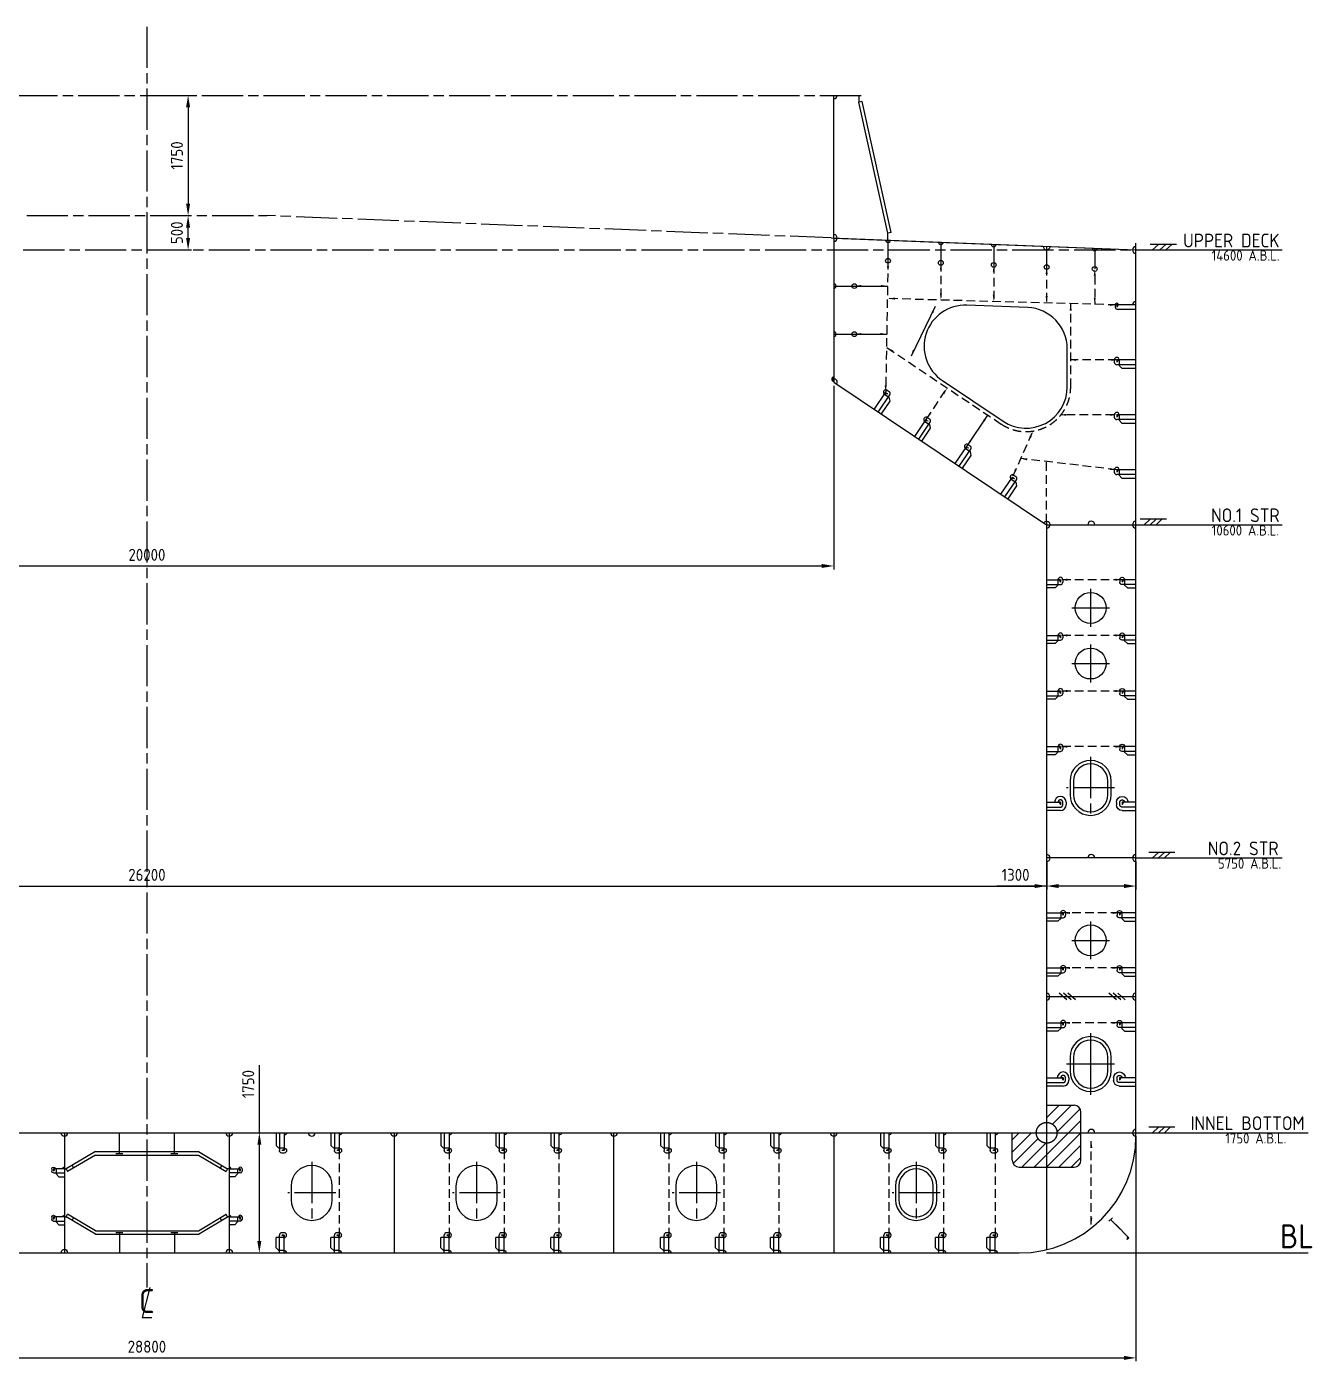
# Model space of a CAD drawing. Header units: millimetres. Extents: x 272436 to 305181, y -145138 to -125712.
# Drawn here: x 286464 to 305181, y -145138 to -125712 of the extents above; entities that cross this region are included whole.
import ezdxf

# ---------------------------------------------------------------- set-up
doc = ezdxf.new("R2010")
doc.units = ezdxf.units.MM
doc.header["$LTSCALE"] = 50
doc.header["$PDMODE"] = 3
for name, pattern in [('AM_ISO08W050', [18, 12, -1.5, 3, -1.5]), ('CENTER', [50.8, 31.75, -6.35, 6.35, -6.35]), ('DASHED', [0.75, 0.5, -0.25])]:
    doc.linetypes.add(name, pattern=pattern)
doc.layers.add('AM_5', color=3, linetype='Continuous', lineweight=25)
doc.layers.add('AM_7', color=4, linetype='AM_ISO08W050', lineweight=25)
for name, color, linetype in [('SEAM', 2, 'Continuous'), ('图层2', 2, 'Continuous'), ('图层4', 4, 'Continuous'), ('图层6', 6, 'Continuous')]:
    doc.layers.add(name, color=color, linetype=linetype)
doc.styles.get("Standard").update_dxf_attribs({"font": 'isocp.shx'})
doc.dimstyles.new('AM_GB$0', dxfattribs={"dimscale": 50, "dimtxt": 3.5, "dimasz": 3.5, "dimexe": 1, "dimexo": 1, "dimgap": 1.5, "dimtad": 1, "dimdsep": 46, "dimtxsty": 'Standard', "dimcen": 0, "dimclrd": 256, "dimclre": 256, "dimclrt": 2, "dimadec": 0, "dimazin": 2, "dimtp": 0.1, "dimtm": 0.1, "dimtfac": 0.71, "dimtdec": 3, "dimtmove": 0, "dimatfit": 3, "dimfxl": 1, "dimlwd": -1, "dimlwe": -1, "dimarcsym": 0})

# ---------------------------------------------------------------- blocks, each defined once
blk = doc.blocks.new('A$C6F43281B')
at = {"layer": '图层2'}
blk.add_hatch(color=256, dxfattribs=at).paths.add_polyline_path([(1125, -1664), (1149, -1638), (1134, -1624)])
at = {"layer": '图层6'}
for p, q in [((849, -1405), (897, -1354)), ((873, -1379), (1018, -1515)), ((945, -1446), (1149, -1638)), ((1125, -1664), (1134, -1624)), ((1149, -1638), (1125, -1664))]:
    blk.add_line(p, q, dxfattribs=at)
blk = doc.blocks.new('T300x100')
at = {"color": 6, "ltscale": 3}
for p, q in [((-50, 300), (50, 300)), ((0, 300), (0, 0))]:
    blk.add_line(p, q, dxfattribs=at)
blk = doc.blocks.new('260x12 02')
blk.add_hatch(color=2).paths.add_polyline_path([(0, 260), (-35, 260), (0, 240)])
at = {"color": 4}
for p, q in [((-80, 225), (-120, 185)), ((0, 225), (-80, 225)), ((0, 295), (-35, 295)), ((35, 260), (35, 260)), ((-120, 0), (-120, 185))]:
    blk.add_line(p, q, dxfattribs=at)
at = {"color": 3, "linetype": 'DASHED', "ltscale": 250}
blk.add_line((-70, 0), (-70, 260), dxfattribs=at)
at = {"color": 6}
for p, q in [((0, 260), (-35, 260)), ((0, 240), (-35, 260)), ((0, 0), (0, 260)), ((0, 260), (0, 240))]:
    blk.add_line(p, q, dxfattribs=at)
at = {"color": 4}
for centre, start, end in [((-35, 260), 90, 180), ((0, 260), 0, 90), ((0, 260), 270, 0), ((0, 0), 0, 90)]:
    blk.add_arc(centre, 35, start, end, dxfattribs=at)
blk = doc.blocks.new('260x12 05')
blk.add_hatch(color=2).paths.add_polyline_path([(0, 260), (-35, 260), (0, 240)])
at = {"color": 4}
for p, q in [((0, 225), (-120, 225)), ((-120, 75), (-120, 225)), ((0, 295), (-35, 295)), ((35, 260), (35, 260)), ((-120, 75), (-80, 35)), ((0, 35), (-80, 35))]:
    blk.add_line(p, q, dxfattribs=at)
at = {"color": 3, "linetype": 'DASHED', "ltscale": 250}
blk.add_line((-70, 0), (-70, 260), dxfattribs=at)
at = {"color": 6}
for p, q in [((0, 240), (-35, 260)), ((0, 260), (-35, 260)), ((0, 260), (0, 240)), ((0, 0), (0, 260))]:
    blk.add_line(p, q, dxfattribs=at)
at = {"color": 4}
for centre, start, end in [((-35, 260), 90, 180), ((0, 260), 0, 90), ((0, 260), 270, 0), ((0, 0), 0, 90)]:
    blk.add_arc(centre, 35, start, end, dxfattribs=at)
blk = doc.blocks.new('600X800')
at = {"color": 4}
for p, q in [((-300, 100), (-300, -100)), ((300, -100), (300, 100))]:
    blk.add_line(p, q, dxfattribs=at)
for centre, start, end in [((0, 100), 0, 180), ((0, -100), 180, 0)]:
    blk.add_arc(centre, 300, start, end, dxfattribs=at)
at = {"layer": 'AM_7'}
for p, q in [((0, 450), (0, -450)), ((350, 0), (-350, 0))]:
    blk.add_line(p, q, dxfattribs=at)
blk = doc.blocks.new('XXXXXX')
blk.add_hatch(color=2).paths.add_polyline_path([(124530, -410475), (124530, -410510), (124550, -410475)])
at = {"color": 6}
for p, q in [((124810, -410475), (124530, -410475)), ((124530, -410475), (124530, -410510)), ((124550, -410475), (124530, -410510))]:
    blk.add_line(p, q, dxfattribs=at)
at = {"layer": '图层4', "ltscale": 3}
for p, q in [((124505, -410475), (124505, -410510)), ((124530, -410535), (124810, -410535))]:
    blk.add_line(p, q, dxfattribs=at)
for centre, radius, start, end in [((124530, -410475), 25, 0, 180), ((124810, -410475), 50, 90, 180), ((124530, -410510), 25, 180, 270)]:
    blk.add_arc(centre, radius, start, end, dxfattribs=at)
blk = doc.blocks.new('hp160')
blk.add_hatch(color=2).paths.add_polyline_path([(-160, 0), (-160, -35), (-140, 0)])
at = {"color": 6}
for p, q in [((0, 0), (-160, 0)), ((-160, 0), (-160, -35)), ((-140, 0), (-160, -35)), ((-160, 0), (-140, 0))]:
    blk.add_line(p, q, dxfattribs=at)
blk = doc.blocks.new('hp160(1)')
blk.add_hatch(color=2).paths.add_polyline_path([(160, 0), (160, -35), (140, 0)])
at = {"color": 6}
for p, q in [((0, 0), (160, 0)), ((140, 0), (160, -35)), ((160, 0), (140, 0)), ((160, 0), (160, -35))]:
    blk.add_line(p, q, dxfattribs=at)
at = {"color": 4, "ltscale": 3}
for p, q in [((185, 0), (185, -35)), ((160, -60), (0, -60))]:
    blk.add_line(p, q, dxfattribs=at)
for centre, start, end in [((0, 0), 0, 90.1146), ((160, 0), 0, 180), ((160, -35), 270, 0)]:
    blk.add_arc(centre, 25, start, end, dxfattribs=at)
blk = doc.blocks.new('DFS')
at = {"color": 4, "ltscale": 3}
for p, q in [((-750, -275), (-1175, -525)), ((-750, -325), (-1154, -563)), ((-750, -275), (750, -275)), ((-750, -325), (750, -325)), ((750, -275), (1175, -525)), ((750, -325), (1154, -563)), ((-1200, -525), (-1175, -525)), ((-1175, -525), (-1154, -563)), ((-1089, -474), (-1068, -512)), ((1089, -474), (1068, -512)), ((1175, -525), (1154, -563)), ((1200, -525), (1175, -525)), ((-1200, -1225), (-1175, -1225)), ((-1175, -1225), (-1154, -1187)), ((-750, -1475), (-1175, -1225)), ((-750, -1425), (-1154, -1187)), ((-1089, -1276), (-1068, -1238)), ((750, -1425), (1154, -1187)), ((750, -1475), (1175, -1225)), ((1089, -1276), (1068, -1238)), ((1175, -1225), (1154, -1187)), ((1200, -1225), (1175, -1225)), ((-750, -1425), (750, -1425)), ((-750, -1475), (750, -1475))]:
    blk.add_line(p, q, dxfattribs=at)
for centre, start, end in [((-1200, 0), 180, 0), ((1200, 0), 180, 0), ((-1200, -1750), 0, 180), ((1200, -1750), 0, 180)]:
    blk.add_arc(centre, 50, start, end, dxfattribs=at)
at = {"layer": '图层6', "color": 6, "ltscale": 50}
for p, q in [((0, 0), (0, 0)), ((0, 0), (0, 0)), ((-1200, -1750), (-1200, -1750)), ((-1200, -1750), (-1200, -1750)), ((1200, -1750), (1200, -1750)), ((1200, -1750), (1200, -1750))]:
    blk.add_line(p, q, dxfattribs=at)
at = {"color": 4, "xscale": -1}
for name, p in [('hp160(1)', (-1200, -525)), ('hp160(1)', (-1200, -1225)), ('hp160', (1200, -1225))]:
    blk.add_blockref(name, p, dxfattribs=at)
at = {"color": 4}
for name, p in [('hp160(1)', (1200, -525)), ('hp160', (-1200, -1225)), ('hp160(1)', (1200, -1225))]:
    blk.add_blockref(name, p, dxfattribs=at)
blk = doc.blocks.new('BA-4')
blk.add_hatch(color=2).paths.add_polyline_path([(240, 0), (240, -35), (220, 0)])
at = {"color": 6}
for p, q in [((0, 0), (240, 0)), ((220, 0), (240, -35)), ((240, 0), (220, 0)), ((240, 0), (240, -35))]:
    blk.add_line(p, q, dxfattribs=at)
at = {"color": 4}
for p, q in [((325, 0), (325, -35)), ((240, -120), (0, -120))]:
    blk.add_line(p, q, dxfattribs=at)
at = {"color": 3, "linetype": 'DASHED', "ltscale": 150}
blk.add_lwpolyline([(0, -70), (240, -70, 0.414214), (275, -35), (275, 0, 0.414214), (240, 35, 0.414214), (205, 0)], format="xyb", dxfattribs=at)
at = {"color": 4}
blk.add_lwpolyline([(240, 35), (240, 35)], dxfattribs=at)
for centre, start, end in [((240, 0), 90, 180), ((240, 0), 0, 90), ((240, -35), 270, 0)]:
    blk.add_arc(centre, 85, start, end, dxfattribs=at)
blk = doc.blocks.new('BA-4-200')
blk.add_hatch(color=2).paths.add_polyline_path([(200, 0), (200, -35), (180, 0)])
at = {"color": 6}
for p, q in [((0, 0), (200, 0)), ((180, 0), (200, -35)), ((200, 0), (180, 0)), ((200, 0), (200, -35))]:
    blk.add_line(p, q, dxfattribs=at)
at = {"color": 4}
for p, q in [((285, 0), (285, -35)), ((200, -120), (0, -120))]:
    blk.add_line(p, q, dxfattribs=at)
at = {"color": 3, "linetype": 'DASHED', "ltscale": 150}
blk.add_lwpolyline([(0, -70), (200, -70, 0.414214), (235, -35), (235, 0, 0.414214), (200, 35, 0.414214), (165, 0)], format="xyb", dxfattribs=at)
at = {"color": 4}
blk.add_lwpolyline([(200, 35), (200, 35)], dxfattribs=at)
for centre, start, end in [((200, 0), 90, 180), ((200, 0), 0, 90), ((200, -35), 270, 0)]:
    blk.add_arc(centre, 85, start, end, dxfattribs=at)
blk = doc.blocks.new('HP240-BA-3')
blk.add_hatch(color=2).paths.add_polyline_path([(240, 0), (240, -35), (220, 0)])
at = {"color": 6}
for p, q in [((0, 0), (240, 0)), ((220, 0), (240, -35)), ((240, 0), (220, 0)), ((240, 0), (240, -35))]:
    blk.add_line(p, q, dxfattribs=at)
at = {"color": 4}
for p, q in [((205, 0), (205, -80)), ((240, 35), (240, 35)), ((275, 0), (275, -35)), ((165, -120), (0, -120)), ((165, -120), (205, -80))]:
    blk.add_line(p, q, dxfattribs=at)
at = {"color": 3, "linetype": 'DASHED', "ltscale": 250}
blk.add_line((0, -70), (240, -70), dxfattribs=at)
at = {"color": 4}
for centre, start, end in [((240, 0), 90, 180), ((240, 0), 0, 90), ((240, -35), 270, 0)]:
    blk.add_arc(centre, 35, start, end, dxfattribs=at)
blk = doc.blocks.new('HP200-BA-3')
blk.add_hatch(color=2).paths.add_polyline_path([(200, 0), (200, -35), (180, 0)])
at = {"color": 6}
for p, q in [((0, 0), (200, 0)), ((180, 0), (200, -35)), ((200, 0), (180, 0)), ((200, 0), (200, -35))]:
    blk.add_line(p, q, dxfattribs=at)
at = {"color": 4}
for p, q in [((165, 0), (165, -80)), ((200, 35), (200, 35)), ((235, 0), (235, -35)), ((125, -120), (0, -120)), ((125, -120), (165, -80))]:
    blk.add_line(p, q, dxfattribs=at)
at = {"color": 3, "linetype": 'DASHED', "ltscale": 250}
blk.add_line((0, -70), (200, -70), dxfattribs=at)
at = {"color": 4}
for centre, start, end in [((200, 0), 90, 180), ((200, 0), 0, 90), ((200, -35), 270, 0)]:
    blk.add_arc(centre, 35, start, end, dxfattribs=at)
blk = doc.blocks.new('HP300-BA-3')
blk.add_hatch(color=2).paths.add_polyline_path([(167, 249), (196, 230), (156, 233)])
at = {"color": 6}
for p, q in [((0, 0), (167, 249)), ((156, 233), (196, 230))]:
    blk.add_line(p, q, dxfattribs=at)
at = {"color": 4, "ltscale": 3}
for p, q in [((147, 220), (214, 176)), ((225, 120), (100, -67)), ((214, 176), (225, 120))]:
    blk.add_line(p, q, dxfattribs=at)
at = {"color": 4}
blk.add_line((186, 278), (215, 259), dxfattribs=at)
for centre, start, end in [((167, 249), 146.2173, 236.2173), ((167, 249), 56.2173, 146.2173), ((196, 230), 326.2173, 56.2173)]:
    blk.add_arc(centre, 35, start, end, dxfattribs=at)
at = {"layer": '图层6', "color": 3, "linetype": 'DASHED', "ltscale": 300}
blk.add_line((58, -39), (225, 210), dxfattribs=at)
blk = doc.blocks.new('HP280-BA-3')
blk.add_hatch(color=2).paths.add_polyline_path([(-280, 0), (-280, -35), (-260, 0)])
at = {"color": 4}
for p, q in [((-315, 0), (-315, -35)), ((-280, 35), (-280, 35)), ((-245, 0), (-245, -80)), ((-205, -120), (-245, -80)), ((-205, -120), (0, -120))]:
    blk.add_line(p, q, dxfattribs=at)
at = {"color": 6}
for p, q in [((0, 0), (-280, 0)), ((-280, 0), (-280, -35)), ((-260, 0), (-280, -35)), ((-280, 0), (-260, 0))]:
    blk.add_line(p, q, dxfattribs=at)
at = {"color": 3, "linetype": 'DASHED', "ltscale": 250}
blk.add_line((0, -70), (-280, -70), dxfattribs=at)
at = {"color": 4}
for centre, start, end in [((-280, 0), 90, 180), ((-280, 0), 0, 90), ((-280, -35), 180, 270)]:
    blk.add_arc(centre, 35, start, end, dxfattribs=at)
blk = doc.blocks.new('*D20')
at = {"layer": 'AM_5', "linetype": 'ByBlock', "transparency": 16777216}
for p, q in [((273814, -141861), (273814, -145138)), ((302614, -141861), (302614, -145138)), ((273989, -145088), (302439, -145088))]:
    blk.add_line(p, q, dxfattribs=at)
at = {"layer": 'AM_5', "transparency": 16777216}
for points in [[(273989, -145059), (273989, -145117), (273814, -145088)], [(302439, -145059), (302439, -145117), (302614, -145088)]]:
    blk.add_solid(points, dxfattribs=at)
at = {"layer": 'Defpoints', "color": 0, "transparency": 16777216}
for p in [(273814, -141811), (302614, -141811), (302614, -145088)]:
    blk.add_point(p, dxfattribs=at)
at = {"layer": 'AM_5', "color": 2, "transparency": 16777216, "insert": (288214, -144925), "char_height": 175, "attachment_point": 5}
blk.add_mtext('28800', dxfattribs=at)
blk = doc.blocks.new('*D21')
at = {"layer": 'AM_5', "linetype": 'ByBlock', "transparency": 16777216}
for p, q in [((289851, -141811), (289851, -140827)), ((289464, -141811), (289901, -141811)), ((289851, -143386), (289851, -141986)), ((289464, -143561), (289901, -143561))]:
    blk.add_line(p, q, dxfattribs=at)
at = {"layer": 'AM_5', "transparency": 16777216}
for points in [[(289822, -141986), (289880, -141986), (289851, -141811)], [(289822, -143386), (289880, -143386), (289851, -143561)]]:
    blk.add_solid(points, dxfattribs=at)
at = {"layer": 'Defpoints', "color": 0, "transparency": 16777216}
for p in [(289414, -141811), (289851, -141811), (289414, -143561)]:
    blk.add_point(p, dxfattribs=at)
at = {"layer": 'AM_5', "color": 2, "transparency": 16777216, "insert": (289689, -141103), "char_height": 175, "attachment_point": 5, "rotation": 90}
blk.add_mtext('1750', dxfattribs=at)
blk = doc.blocks.new('*D22')
at = {"layer": 'AM_5', "linetype": 'ByBlock', "transparency": 16777216}
for p, q in [((278214, -130937), (278214, -133611)), ((298214, -130937), (298214, -133611)), ((278389, -133561), (298039, -133561))]:
    blk.add_line(p, q, dxfattribs=at)
at = {"layer": 'AM_5', "transparency": 16777216}
for points in [[(278389, -133532), (278389, -133590), (278214, -133561)], [(298039, -133532), (298039, -133590), (298214, -133561)]]:
    blk.add_solid(points, dxfattribs=at)
at = {"layer": 'Defpoints', "color": 0, "transparency": 16777216}
for p in [(278214, -130887), (298214, -130887), (298214, -133561)]:
    blk.add_point(p, dxfattribs=at)
at = {"layer": 'AM_5', "color": 2, "transparency": 16777216, "insert": (288214, -133399), "char_height": 175, "attachment_point": 5}
blk.add_mtext('20000', dxfattribs=at)
blk = doc.blocks.new('*D24')
at = {"layer": 'AM_5', "linetype": 'ByBlock', "transparency": 16777216}
for p, q in [((275114, -137861), (275114, -138270)), ((301314, -137861), (301314, -138270)), ((275289, -138220), (301139, -138220))]:
    blk.add_line(p, q, dxfattribs=at)
at = {"layer": 'AM_5', "transparency": 16777216}
for points in [[(275289, -138191), (275289, -138249), (275114, -138220)], [(301139, -138191), (301139, -138249), (301314, -138220)]]:
    blk.add_solid(points, dxfattribs=at)
at = {"layer": 'Defpoints', "color": 0, "transparency": 16777216}
for p in [(275114, -137811), (301314, -137811), (301314, -138220)]:
    blk.add_point(p, dxfattribs=at)
at = {"layer": 'AM_5', "color": 2, "transparency": 16777216, "insert": (288214, -138057), "char_height": 175, "attachment_point": 5}
blk.add_mtext('26200', dxfattribs=at)
blk = doc.blocks.new('*D25')
at = {"layer": 'AM_5', "linetype": 'ByBlock', "transparency": 16777216}
for p, q in [((301314, -137861), (301314, -138270)), ((302614, -137861), (302614, -138270)), ((301314, -138220), (300586, -138220)), ((302439, -138220), (301489, -138220))]:
    blk.add_line(p, q, dxfattribs=at)
at = {"layer": 'AM_5', "transparency": 16777216}
for points in [[(301489, -138191), (301489, -138249), (301314, -138220)], [(302439, -138191), (302439, -138249), (302614, -138220)]]:
    blk.add_solid(points, dxfattribs=at)
at = {"layer": 'Defpoints', "color": 0, "transparency": 16777216}
for p in [(301314, -137811), (302614, -137811), (302614, -138220)]:
    blk.add_point(p, dxfattribs=at)
at = {"layer": 'AM_5', "color": 2, "transparency": 16777216, "insert": (300862, -138057), "char_height": 175, "attachment_point": 5}
blk.add_mtext('1300', dxfattribs=at)
blk = doc.blocks.new('*D27')
at = {"layer": 'AM_5', "linetype": 'ByBlock', "transparency": 16777216}
for p, q in [((288264, -126711), (288864, -126711)), ((288814, -126886), (288814, -128286)), ((288264, -128461), (288864, -128461))]:
    blk.add_line(p, q, dxfattribs=at)
at = {"layer": 'AM_5', "transparency": 16777216}
for points in [[(288784, -126886), (288843, -126886), (288814, -126711)], [(288784, -128286), (288843, -128286), (288814, -128461)]]:
    blk.add_solid(points, dxfattribs=at)
at = {"layer": 'Defpoints', "color": 0, "transparency": 16777216}
for p in [(288214, -126711), (288214, -128461), (288814, -128461)]:
    blk.add_point(p, dxfattribs=at)
at = {"layer": 'AM_5', "color": 2, "transparency": 16777216, "insert": (288651, -127586), "char_height": 175, "attachment_point": 5, "rotation": 90}
blk.add_mtext('1750', dxfattribs=at)
blk = doc.blocks.new('*D28')
at = {"layer": 'AM_5', "linetype": 'ByBlock', "transparency": 16777216}
for p, q in [((288264, -128461), (288864, -128461)), ((288814, -128786), (288814, -128636)), ((288264, -128961), (288864, -128961))]:
    blk.add_line(p, q, dxfattribs=at)
at = {"layer": 'AM_5', "transparency": 16777216}
for points in [[(288784, -128636), (288843, -128636), (288814, -128461)], [(288784, -128786), (288843, -128786), (288814, -128961)]]:
    blk.add_solid(points, dxfattribs=at)
at = {"layer": 'Defpoints', "color": 0, "transparency": 16777216}
for p in [(288214, -128461), (288814, -128461), (288214, -128961)]:
    blk.add_point(p, dxfattribs=at)
at = {"layer": 'AM_5', "color": 2, "transparency": 16777216, "insert": (288651, -128711), "char_height": 175, "attachment_point": 5, "rotation": 90}
blk.add_mtext('500', dxfattribs=at)

msp = doc.modelspace()

# ---------------------------------------------------------------- hatches: boundary and pattern name
at = {"ltscale": 3}
msp.add_hatch(color=2, dxfattribs=at).paths.add_polyline_path([(298213.661, -130812.305, 1), (298213.661, -130872.305)])
msp.add_hatch(color=2, dxfattribs=at).paths.add_polyline_path([(298213.661, -130812.305, 1), (298213.661, -130872.305)])
h = msp.add_hatch(dxfattribs=at)
h.set_pattern_fill('ANSI31', color=256, scale=40, style=0)
h.paths.add_polyline_path([(300813.661, -142211.218, 0.414213562), (300913.661, -142311.218), (301313.661, -142311.218), (301313.661, -141961.874, -0.414213562), (301163.005, -141811.218), (300813.661, -141811.218)])
h.paths.add_polyline_path([(301313.661, -141961.874), (301313.661, -142311.218), (301713.661, -142311.218, 0.414213562), (301813.661, -142211.218), (301813.661, -141811.218), (301464.317, -141811.218, -0.414213562)])
h.paths.add_polyline_path([(301813.661, -141511.218, 0.055385845), (301811.222, -141489.267), (301784.371, -141440.507, 0.198912367), (301713.661, -141411.218), (301313.661, -141411.218), (301313.661, -141660.562, -0.414213562), (301464.317, -141811.218), (301813.661, -141811.218)])
h.paths.add_polyline_path([(301349.281, -142285.325), (301349.281, -141985.227), (301574.281, -141985.227), (301574.281, -142285.325)], flags=24)
h.paths.add_polyline_path([(301348.121, -141767.517), (301348.121, -141454.919), (301573.121, -141454.919), (301573.121, -141767.517)], flags=25)
msp.add_hatch(color=2).paths.add_polyline_path([(290213.661, -143301.218), (290178.661, -143301.218), (290213.661, -143321.425)])

# ---------------------------------------------------------------- linework, layer by layer
at = {"color": 4, "ltscale": 3}
for p, q in [((298578.661, -126711.218), (298578.661, -126811.218)), ((298626.947, -126798.24), (298578.661, -126811.218)), ((299003.661, -128718.584), (298578.661, -126811.218)), ((299051.947, -128705.606), (298626.947, -126798.24)), ((299051.947, -128705.606), (299003.661, -128718.584)), ((299003.661, -128818.584), (299003.661, -128718.584))]:
    msp.add_line(p, q, dxfattribs=at)
at = {"color": 6, "ltscale": 50}
for p, q in [((299003.661, -128818.584), (299003.661, -129118.584)), ((299773.661, -128849.019), (299773.661, -129149.019)), ((300543.661, -128879.453), (300543.661, -129179.453)), ((301313.661, -128909.888), (301313.661, -129209.888)), ((302013.661, -128937.556), (302013.661, -129237.556))]:
    msp.add_line(p, q, dxfattribs=at)
at = {"color": 2, "linetype": 'ByBlock', "ltscale": 50}
for p, q in [((302613.661, -128961.186), (304740.408, -128961.201)), ((302613.661, -132961.25), (304740.408, -132961.25)), ((302609.403, -137811.218), (304740.408, -137811.218))]:
    msp.add_line(p, q, dxfattribs=at)
at = {"color": 2}
for p, q in [((303203.786, -128881.276), (302821.599, -128881.271)), ((302940.32, -128881.272), (302855.316, -128961.157)), ((303050.428, -128881.274), (302962.847, -128961.159)), ((303135.431, -128881.275), (303050.426, -128961.16)), ((303059.629, -132880.364), (302677.442, -132880.364)), ((302818.691, -132880.364), (302733.688, -132960.25)), ((302906.271, -132880.364), (302818.691, -132960.25)), ((302991.274, -132880.364), (302906.271, -132960.25)), ((303181.257, -137731.332), (302799.07, -137731.332)), ((302940.319, -137731.332), (302855.316, -137811.218)), ((303027.899, -137731.332), (302940.319, -137811.218)), ((303112.902, -137731.332), (303027.899, -137811.218)), ((302613.661, -141811.218), (305119.323, -141811.218)), ((303181.257, -141731.332), (302799.07, -141731.332)), ((302940.319, -141731.332), (302855.316, -141811.218)), ((303027.899, -141731.332), (302940.319, -141811.218)), ((303112.902, -141731.332), (303027.899, -141811.218))]:
    msp.add_line(p, q, dxfattribs=at)
at = {"color": 6}
for p, q in [((298214.025, -129487.319), (298514.025, -129487.319)), ((298214.025, -130187.319), (298514.025, -130187.319)), ((298803.569, -131281.932), (298970.394, -131032.586)), ((298803.58, -131281.931), (298970.394, -131032.586)), ((299983.817, -132071.515), (300150.63, -131822.169)), ((300815.552, -132267.005), (300804.316, -132283.8)), ((300815.552, -132267.005), (300844.642, -132286.466)), ((290213.661, -143321.425), (290178.661, -143301.218)), ((290213.661, -143301.218), (290178.661, -143301.218)), ((290213.661, -143301.218), (290213.661, -143321.425)), ((290213.661, -143561.218), (290213.661, -143301.218)), ((291013.661, -143561.218), (291013.661, -143301.218)), ((292613.661, -143561.218), (292613.661, -143301.218)), ((293413.661, -143561.218), (293413.661, -143301.218)), ((294213.661, -143561.218), (294213.661, -143301.218)), ((295813.661, -143561.218), (295813.661, -143301.218)), ((297413.661, -143561.218), (297413.661, -143301.218))]:
    msp.add_line(p, q, dxfattribs=at)
at = {"color": 4}
for p, q in [((300786.462, -132247.543), (300786.462, -132247.543)), ((301703.661, -136691.218), (301703.661, -136891.218)), ((302203.661, -136891.218), (302203.661, -136691.218)), ((301653.661, -140711.218), (301653.661, -140911.218)), ((302253.661, -140911.218), (302253.661, -140711.218)), ((290213.661, -143266.218), (290178.661, -143266.218)), ((290248.661, -143301.218), (290248.661, -143301.218)), ((288256.436, -144061.581), (288143.64, -144498.968)), ((288143.64, -144498.968), (288283.682, -144498.968))]:
    msp.add_line(p, q, dxfattribs=at)
at = {"color": 1, "linetype": 'CENTER', "ltscale": 10}
for p, q in [((301953.661, -133896.218), (301953.661, -134446.218)), ((301678.661, -134171.218), (302228.661, -134171.218)), ((301953.661, -134706.218), (301953.661, -135256.218)), ((301678.661, -134981.218), (302228.661, -134981.218)), ((301953.661, -138736.218), (301953.661, -139286.218)), ((301678.661, -139011.218), (302228.661, -139011.218)), ((301953.661, -140361.218), (301953.661, -141261.218)), ((302303.661, -140811.218), (301603.661, -140811.218))]:
    msp.add_line(p, q, dxfattribs=at)
at = {"color": 2, "ltscale": 3}
for p, q in [((301313.661, -141411.218), (301713.661, -141411.218)), ((301813.661, -142211.218), (301813.661, -141511.218)), ((300813.661, -142211.218), (300813.661, -141811.218)), ((286891.891, -142336.294), (286891.895, -142409.794)), ((286891.961, -142336.218), (286891.961, -142409.718)), ((289535.36, -142336.218), (289535.36, -142409.718)), ((300913.661, -142311.218), (301713.661, -142311.218)), ((286891.895, -142409.794), (286933.898, -142451.791)), ((286891.961, -142409.718), (286933.961, -142451.718)), ((286933.898, -142451.791), (287013.597, -142451.787)), ((286933.961, -142451.718), (287013.661, -142451.718)), ((289493.36, -142451.718), (289413.661, -142451.718)), ((289535.36, -142409.718), (289493.36, -142451.718)), ((286891.983, -143036.294), (286891.987, -143109.794)), ((286891.987, -143109.794), (286933.99, -143151.791)), ((286892.013, -143036.218), (286892.013, -143109.718)), ((286892.013, -143109.718), (286934.013, -143151.718)), ((286933.99, -143151.791), (287013.689, -143151.787)), ((286934.013, -143151.718), (287013.713, -143151.718)), ((289493.308, -143151.718), (289413.609, -143151.718)), ((289535.308, -143109.718), (289493.308, -143151.718)), ((289535.308, -143036.218), (289535.308, -143109.718))]:
    msp.add_line(p, q, dxfattribs=at)
at = {"color": 1, "linetype": 'CENTER', "ltscale": 20}
msp.add_line((301313.661, -143561.218), (305119.323, -143561.218), dxfattribs=at)
at = {"color": 2, "ltscale": 3}
for points in [[(299003.661, -129118.584, 0, 30, 0), (299003.661, -129218.584, 30, 30, 0)], [(299773.661, -129149.019, 0, 30, 0), (299773.661, -129249.019, 30, 30, 0)], [(300543.661, -129179.453, 0, 30, 0), (300543.661, -129279.453, 30, 30, 0)], [(301313.661, -129209.888, 0, 30, 0), (301313.661, -129309.888, 30, 30, 0)], [(302013.661, -129237.556, 0, 30, 0), (302013.661, -129337.556, 30, 30, 0)], [(298514.025, -129487.319, 0, 30, 0), (298613.997, -129484.968, 30, 30, 0)], [(298999.325, -129487.319, 0, 30, 0), (298899.352, -129484.968, 30, 30, 0)], [(299003.661, -129669.194, 0, 30, 0), (299103.661, -129669.194, 30, 30, 0)], [(299773.661, -129690.732, 0, 30, 0), (299773.661, -129590.732, 30, 30, 0)], [(300543.661, -129712.269, 0, 30, 0), (300543.661, -129612.269, 30, 30, 0)], [(301313.661, -129733.031, 0, 30, 0), (301313.661, -129633.031, 30, 30, 0)], [(301663.672, -129743.597, 0, 30, 0), (301663.672, -129843.597, 30, 30, 0)], [(302013.661, -129753.386, 0, 30, 0), (302013.661, -129653.386, 30, 30, 0)], [(302333.661, -129761.218, 0, 30, 0), (302233.661, -129761.218, 30, 30, 0)], [(299692.032, -129783.089, 0, 30, 0), (299650.323, -129873.975, 30, 30, 0)], [(298514.025, -130187.319, 0, 30, 0), (298613.997, -130184.968, 30, 30, 0)], [(298991.093, -130187.319, 0, 30, 0), (298891.12, -130184.968, 30, 30, 0)], [(298988.789, -130383.193, 0, 30, 0), (299073.189, -130436.827, 30, 30, 0)], [(299339.133, -130506.686, 0, 30, 0), (299380.842, -130415.799, 30, 30, 0)], [(301663.672, -130561.218, 0, 30, 0), (301742.48, -130561.218, 30, 30, 0)], [(302333.661, -130561.218, 0, 30, 0), (302254.853, -130561.218, 30, 30, 0)], [(298970.394, -131032.586, 0, 30, 0), (298970.002, -130932.587, 30, 30, 0)], [(299866.171, -130970.165, 0, 30, 0), (299810.561, -131053.276, 30, 30, 0)], [(299560.512, -131427.377, 0, 30, 0), (299616.122, -131344.266, 30, 30, 0)], [(300456.289, -131364.956, 0, 30, 0), (300400.679, -131448.068, 30, 30, 0)], [(301521.745, -131361.218, 0, 30, 0), (301600.553, -131361.218, 30, 30, 0)], [(302333.661, -131361.218, 0, 30, 0), (302233.661, -131361.218, 30, 30, 0)], [(301113.661, -131598.065, 0, 30, 0), (301074.464, -131690.063, 30, 30, 0)], [(300150.63, -131822.169, 0, 30, 0), (300206.24, -131739.057, 30, 30, 0)], [(300937.557, -131998.065, 0, 30, 0), (301030.284, -132008.901, 30, 30, 0)], [(300830.077, -132250.157, 0, 30, 0), (300863.645, -132155.96, 30, 30, 0)], [(302333.661, -132161.218, 0, 30, 0), (302234.148, -132151.355, 30, 30, 0)], [(301513.661, -133761.218, 0, 30, 0), (301613.661, -133761.218, 30, 30, 0)], [(302413.661, -133761.218, 0, 30, 0), (302313.661, -133761.218, 30, 30, 0)], [(301513.661, -134571.218, 0, 30, 0), (301613.661, -134571.218, 30, 30, 0)], [(302413.661, -134571.218, 0, 30, 0), (302313.661, -134571.218, 30, 30, 0)], [(301513.661, -135381.218, 0, 30, 0), (301613.661, -135381.218, 30, 30, 0)], [(302413.661, -135381.218, 0, 30, 0), (302313.661, -135381.218, 30, 30, 0)], [(301513.661, -136191.218, 0, 30, 0), (301613.661, -136191.218, 30, 30, 0)], [(302413.661, -136191.218, 0, 30, 0), (302313.661, -136191.218, 30, 30, 0)], [(301553.661, -138611.218, 0, 30, 0), (301653.661, -138611.218, 30, 30, 0)], [(302373.661, -138611.218, 0, 30, 0), (302273.661, -138611.218, 30, 30, 0)], [(301553.661, -139411.218, 0, 30, 0), (301653.661, -139411.218, 30, 30, 0)], [(302373.661, -139411.218, 0, 30, 0), (302273.661, -139411.218, 30, 30, 0)], [(301553.661, -140211.218, 0, 30, 0), (301653.661, -140211.218, 30, 30, 0)], [(302373.661, -140211.218, 0, 30, 0), (302273.661, -140211.218, 30, 30, 0)], [(301963.661, -141931.218, 0, 30, 0), (301963.661, -142031.218, 30, 30, 0)], [(301963.661, -143148.192, 0, 30, 0), (301963.661, -143048.192, 30, 30, 0)]]:
    msp.add_lwpolyline(points, format="xyseb", dxfattribs=at)
at = {"color": 4, "ltscale": 3}
msp.add_lwpolyline([(299795.738, -130862.887), (300680.046, -131454.493, 0.599570825), (301613.672, -130955.802), (301613.672, -130399.149, 0.402689547), (301037.369, -129799.617), (300153.061, -129764.664)], format="xyb", dxfattribs=at)
at = {"color": 4}
for points in [[(301703.661, -140911.218, 1), (302203.661, -140911.218), (302203.661, -140711.218, 1), (301703.661, -140711.218)], [(299163.661, -142786.218, 1), (299663.661, -142786.218), (299663.661, -142586.218, 1), (299163.661, -142586.218)]]:
    msp.add_lwpolyline(points, format="xyb", close=True, dxfattribs=at)
at = {"color": 4, "ltscale": 3}
for centre in [(299003.661, -129118.584), (299773.661, -129149.019), (300543.661, -129179.453), (301313.661, -129209.888), (302013.661, -129237.556)]:
    msp.add_circle(centre, 35, dxfattribs=at)
at = {"color": 4}
for centre in [(301953.661, -134171.218), (301953.661, -134981.218), (301953.661, -139011.218)]:
    msp.add_circle(centre, 225, dxfattribs=at)
at = {"color": 1, "linetype": 'CENTER', "ltscale": 3}
msp.add_circle((301313.661, -141811.218), 150.656, dxfattribs=at)
at = {"color": 4, "ltscale": 3}
for centre, radius, start, end in [((298213.661, -126711.218), 50, 270, 0), ((298213.661, -128787.305), 50, 270, 90), ((298213.661, -128787.305), 50, 270, 357.7365229), ((299003.661, -128818.584), 35, 177.649055, 357.8239908), ((299773.661, -128849.019), 35, 177.649055, 357.8239908), ((300543.661, -128879.453), 35, 177.649055, 357.8239908), ((302013.661, -128937.556), 35, 177.649055, 357.8239908), ((302613.661, -128961.218), 50, 90, 270), ((302613.661, -128961.218), 50, 177.7365229, 270), ((300129.364, -130364.196), 600, 87.7365229, 236.2173109), ((301313.661, -132961.218), 50, 270, 140.2973364), ((301313.661, -132961.218), 50, 270, 140.2973364), ((302613.661, -132961.218), 50, 90, 270), ((291813.661, -141811.218), 50, 180, 0), ((295013.661, -141811.218), 50, 180, 0), ((298213.661, -141811.218), 50, 180, 0)]:
    msp.add_arc(centre, radius, start, end, dxfattribs=at)
at = {"color": 2, "ltscale": 3}
for centre, radius, start, end in [((298213.661, -130842.305), 30, 90, 270), ((298213.661, -130842.305), 30, 90, 270), ((301713.661, -141511.218), 100, 360, 90), ((290613.661, -141811.218), 50, 180, 0), ((300913.661, -142211.218), 100, 180, 270), ((301713.661, -142211.218), 100, 270, 360)]:
    msp.add_arc(centre, radius, start, end, dxfattribs=at)
at = {"color": 4}
for centre, radius, start, end in [((298213.661, -130887.305), 50, 326.2173109, 90), ((301963.661, -132961.218), 50, 0, 180), ((301963.661, -132961.218), 50, 0, 180), ((301953.661, -136691.218), 250, 0, 180), ((301953.661, -136891.218), 250, 180, 0), ((301313.661, -137811.218), 50, 270, 90), ((301963.661, -137811.218), 50, 0, 180), ((302613.661, -137811.218), 50, 90, 270), ((301953.661, -140711.218), 300, 0, 180), ((301953.661, -140911.218), 300, 180, 0), ((301963.661, -141811.218), 50, 0, 180), ((302613.661, -141811.218), 50, 90, 270), ((290178.661, -143301.218), 35, 90, 180), ((290213.661, -143301.218), 35, 0, 90), ((290213.661, -143301.218), 35, 270, 0), ((290978.661, -143301.218), 35, 90, 180), ((291013.661, -143301.218), 35, 270, 0)]:
    msp.add_arc(centre, radius, start, end, dxfattribs=at)
at = {"layer": 'AM_7'}
for p, q in [((288213.661, -125711.504), (288213.661, -144061.581)), ((278213.661, -126711.218), (298213.661, -126711.218)), ((286463.661, -128461.218), (289963.661, -128461.218)), ((298178.661, -128785.922), (289963.661, -128461.218)), ((273813.661, -128961.218), (302613.661, -128961.218))]:
    msp.add_line(p, q, dxfattribs=at)
at = {"layer": 'SEAM'}
msp.add_line((302613.661, -139831.218), (301310.418, -139830.678), dxfattribs=at)
at = {"layer": 'SEAM', "color": 2}
for p, q in [((301605.441, -139875.725), (301494.627, -139780.327)), ((301670.315, -139875.725), (301559.501, -139780.327)), ((301735.221, -139875.752), (301624.407, -139780.353)), ((302328.844, -139875.725), (302218.03, -139780.327)), ((302393.718, -139875.725), (302282.904, -139780.327)), ((302458.624, -139875.752), (302347.81, -139780.353))]:
    msp.add_line(p, q, dxfattribs=at)
at = {"layer": 'SEAM', "ltscale": 3}
for centre, start, end in [((301310.418, -139831.218), 270, 90), ((302613.661, -139831.218), 90, 270)]:
    msp.add_arc(centre, 50, start, end, dxfattribs=at)
at = {"layer": '图层4', "ltscale": 3}
for centre in [(298514.025, -129487.319), (298514.025, -130187.319)]:
    msp.add_circle(centre, 35, dxfattribs=at)
for centre, radius, start, end in [((301313.661, -128909.835), 50, 177.7365229, 357.7365229), ((298214.025, -129487.319), 35, 269.4035445, 90.5964555), ((298214.025, -130187.319), 35, 269.4035445, 90.5964555)]:
    msp.add_arc(centre, radius, start, end, dxfattribs=at)
at = {"layer": '图层6', "color": 6, "ltscale": 50}
for p, q in [((298213.661, -128787.305), (298213.661, -126711.218)), ((298213.661, -126711.218), (298613.661, -126711.218)), ((298178.661, -128785.922), (302613.661, -128961.218)), ((298213.661, -128787.305), (298213.661, -130887.305)), ((298213.661, -128787.305), (302613.661, -128961.218)), ((302613.661, -141861.218), (302613.661, -128861.218)), ((298213.661, -130887.305), (301313.661, -132961.218)), ((302613.661, -137811.218), (301313.661, -137811.218)), ((273813.661, -141811.218), (302613.661, -141811.218)), ((287013.661, -141811.218), (287013.661, -143561.218)), ((289413.661, -141811.218), (289413.661, -143561.218)), ((291813.661, -141811.218), (291813.661, -143561.218)), ((295013.661, -143561.218), (295013.661, -141811.218)), ((298213.661, -141811.218), (298213.661, -143561.218)), ((275513.661, -143561.218), (300913.661, -143561.218))]:
    msp.add_line(p, q, dxfattribs=at)
at = {"layer": '图层6', "color": 3, "linetype": 'DASHED', "ltscale": 5}
for p, q in [((299003.661, -129118.584), (298970.394, -131032.586)), ((299773.661, -129149.019), (299773.661, -129690.732)), ((300543.661, -129179.453), (300543.661, -129712.269)), ((301313.661, -129209.888), (301313.661, -129733.807)), ((302013.661, -129337.556), (302013.661, -129753.386)), ((302333.661, -129761.218), (299003.661, -129669.194)), ((301663.672, -130955.802), (301663.672, -129743.597)), ((298988.789, -130383.193), (300652.243, -131496.051)), ((302333.661, -130561.218), (301663.672, -130561.218)), ((299560.512, -131427.377), (299866.171, -130970.165)), ((302293.661, -131361.218), (301521.745, -131361.218)), ((300826.507, -132250.303), (301113.661, -131598.065)), ((302333.661, -132161.218), (300937.557, -131998.065)), ((301313.661, -132926.218), (301313.661, -132042.018)), ((302413.661, -133761.218), (301513.661, -133761.218)), ((302413.661, -134571.218), (301513.661, -134571.218)), ((302413.661, -135381.218), (301513.661, -135381.218)), ((302413.661, -136191.218), (301513.661, -136191.218)), ((302373.661, -138611.218), (301553.661, -138611.218)), ((302373.661, -139411.218), (301553.661, -139411.218)), ((302373.661, -140211.218), (301553.661, -140211.218)), ((301963.661, -143148.192), (301963.661, -141931.218)), ((291013.661, -142071.218), (291013.661, -143301.218)), ((292613.661, -142071.218), (292613.661, -143301.218)), ((293413.661, -142071.218), (293413.661, -143301.218)), ((294213.661, -142071.218), (294213.661, -143301.218)), ((295813.661, -142071.218), (295813.661, -143301.218)), ((296613.661, -142071.218), (296613.661, -143301.218)), ((297413.661, -142071.218), (297413.661, -143301.218)), ((299013.661, -142071.218), (299013.661, -143301.218)), ((299813.661, -142071.218), (299813.661, -143301.218)), ((300563.661, -142071.218), (300563.661, -143301.218))]:
    msp.add_line(p, q, dxfattribs=at)
at = {"layer": '图层6', "color": 3, "linetype": 'DASHED', "ltscale": 200}
for p, q in [((298514.025, -129487.319), (298999.325, -129487.319)), ((298514.025, -130187.319), (298991.093, -130187.319)), ((300150.63, -131822.169), (300456.289, -131364.956))]:
    msp.add_line(p, q, dxfattribs=at)
at = {"layer": '图层6', "color": 3, "linetype": 'DASHED', "ltscale": 300}
for p, q in [((299692.032, -129783.089), (299339.133, -130506.686)), ((300041.997, -132110.438), (300208.811, -131861.092))]:
    msp.add_line(p, q, dxfattribs=at)
at = {"layer": '图层6', "color": 6}
for p, q in [((301313.661, -132926.218), (301313.661, -143513.489)), ((301313.661, -132961.218), (302613.661, -132961.218))]:
    msp.add_line(p, q, dxfattribs=at)
at = {"layer": '图层6', "color": 3, "linetype": 'DASHED', "ltscale": 5}
msp.add_arc((301013.672, -130955.802), 650, 236.2173109, 0, dxfattribs=at)
at = {"layer": '图层6', "color": 6, "ltscale": 50}
msp.add_arc((300913.661, -141861.218), 1700, 270, 0, dxfattribs=at)

# ---------------------------------------------------------------- block references
for name, p in [('HP280-BA-3', (302613.661, -130561.218)), ('HP300-BA-3', (298803.58, -131281.931)), ('HP300-BA-3', (299393.698, -131676.723)), ('HP280-BA-3', (302613.661, -131361.218)), ('HP300-BA-3', (299983.817, -132071.515)), ('HP300-BA-3', (300648.739, -132516.35)), ('HP280-BA-3', (302613.661, -132161.218)), ('HP200-BA-3', (301313.661, -133761.218)), ('HP200-BA-3', (301313.661, -134571.218)), ('HP200-BA-3', (301313.661, -135381.218)), ('HP200-BA-3', (301313.661, -136191.218)), ('BA-4-200', (301313.661, -137001.218)), ('HP240-BA-3', (301313.661, -138611.218)), ('HP240-BA-3', (301313.661, -139411.218)), ('HP240-BA-3', (301313.661, -140211.218)), ('BA-4', (301313.661, -141011.218)), ('T300x100', (287813.661, -143561.218)), ('T300x100', (288613.661, -143561.218))]:
    msp.add_blockref(name, p)
at = {"xscale": -1}
for name, p in [('HP200-BA-3', (302613.661, -133761.218)), ('HP200-BA-3', (302613.661, -134571.218)), ('HP200-BA-3', (302613.661, -135381.218)), ('HP200-BA-3', (302613.661, -136191.218)), ('BA-4-200', (302613.661, -137001.218)), ('HP240-BA-3', (302613.661, -138611.218)), ('HP240-BA-3', (302613.661, -139411.218)), ('HP240-BA-3', (302613.661, -140211.218)), ('BA-4', (302613.661, -141011.218))]:
    msp.add_blockref(name, p, dxfattribs=at)
at = {"color": 4}
for p in [(301953.661, -136791.218), (290613.661, -142686.218), (293013.661, -142686.218), (296213.661, -142686.218), (299413.661, -142686.218)]:
    msp.add_blockref('600X800', p, dxfattribs=at)
at = {"color": 2, "ltscale": 3}
msp.add_blockref('DFS', (288213.661, -141811.218), dxfattribs=at)
at = {"xscale": -1, "rotation": 180}
for p in [(287813.661, -141811.218), (288613.661, -141811.218)]:
    msp.add_blockref('T300x100', p, dxfattribs=at)
at = {"color": 4, "xscale": -1, "rotation": 180}
for p in [(290213.661, -141811.218), (291013.661, -141811.218), (292613.661, -141811.218), (293413.661, -141811.218), (294213.661, -141811.218), (295813.661, -141811.218), (296613.661, -141811.218), (297413.661, -141811.218), (299013.661, -141811.218), (299813.661, -141811.218), (300563.661, -141811.218)]:
    msp.add_blockref('260x12 02', p, dxfattribs=at)
at = {"color": 2, "linetype": 'ByBlock', "ltscale": 50, "rotation": 357.9999999998022}
msp.add_blockref('A$C6F43281B', (301420.895, -141664.761), dxfattribs=at)
at = {"color": 2}
for p in [(290213.661, -143561.218), (291013.661, -143561.218), (292613.661, -143561.218), (293413.661, -143561.218), (294213.661, -143561.218), (295813.661, -143561.218), (296613.661, -143561.218), (297413.661, -143561.218), (299013.661, -143561.218), (299813.661, -143561.218), (300563.661, -143561.218)]:
    msp.add_blockref('260x12 05', p, dxfattribs=at)
at = {"layer": '图层4'}
msp.add_blockref('XXXXXX', (177804.072, 280713.61), dxfattribs=at)

# ---------------------------------------------------------------- texts
at = {"color": 2}
for s, p in [('UPPER DECK', (303301, -128924.208)), ('NO.1 STR', (303707.901, -132923.233)), ('NO.2 STR', (303660.026, -137772.201)), ('INNEL BOTTOM', (303408.2, -141772.201))]:
    msp.add_text(s, height=200, dxfattribs=at).set_placement(p)
at = {"color": 2, "ltscale": 3}
for s, p in [('14600 A.B.L. ', (303715.955, -129117.023)), ('10600 A.B.L. ', (303717.112, -133118.055)), ('5750 A.B.L. ', (303807.57, -137967.023)), ('1750 A.B.L. ', (303913.589, -141967.023))]:
    msp.add_text(s, height=150, dxfattribs=at).set_placement(p)
at = {"color": 4}
for s, p in [('BL', (304709.548, -143493.161)), ('C', (288099.976, -144436.333))]:
    msp.add_text(s, height=350, dxfattribs=at).set_placement(p)

# ---------------------------------------------------------------- dimensions: what is measured, and where the dimension line sits
at = {"layer": 'AM_5'}
for base, p1, p2, angle, picture, middle in [((288813.661, -128461.218), (288213.661, -126711.218), (288213.661, -128461.218), 90, '*D27', (288651.161, -127586.218)), ((298213.661, -133561.218), (278213.661, -130887.305), (298213.661, -130887.305), 0, '*D22', (288213.661, -133398.701)), ((302613.661, -145087.745), (273813.661, -141811.218), (302613.661, -141811.218), 0, '*D20', (288213.661, -144925.228))]:
    dim = msp.add_linear_dim(base=base, p1=p1, p2=p2, angle=angle, dimstyle='AM_GB$0', override={"dimpost": ''}, dxfattribs=at)
    dim.commit()
    dim.dimension.update_dxf_attribs({"geometry": picture, "text_midpoint": middle})
dim = msp.add_linear_dim(base=(288813.661, -128461.218), p1=(288213.661, -128961.218), p2=(288213.661, -128461.218), angle=90, dimstyle='AM_GB$0', dxfattribs=at)
dim.commit()
dim.dimension.update_dxf_attribs({"geometry": '*D28', "text_midpoint": (288651.161, -128711.218)})
dim = msp.add_linear_dim(base=(301313.661, -138219.854), p1=(275113.661, -137811.218), p2=(301313.661, -137811.218), dimstyle='AM_GB$0', override={"dimpost": '', "dimtix": 1}, dxfattribs=at)
dim.commit()
dim.dimension.update_dxf_attribs({"geometry": '*D24', "text_midpoint": (288213.661, -138057.336)})
dim = msp.add_linear_dim(base=(302613.661, -138219.854), p1=(301313.661, -137811.218), p2=(302613.661, -137811.218), dimstyle='AM_GB$0', override={"dimtix": 1}, dxfattribs=at)
dim.commit()
dim.dimension.update_dxf_attribs({"geometry": '*D25', "text_midpoint": (300862.342, -138219.854), "dimtype": 160})
dim = msp.add_linear_dim(base=(289851.161, -141811.218), p1=(289413.661, -143561.218), p2=(289413.661, -141811.218), angle=90, dimstyle='AM_GB$0', dxfattribs=at)
dim.commit()
dim.dimension.update_dxf_attribs({"geometry": '*D21', "text_midpoint": (289851.161, -141102.845), "dimtype": 160})

doc.saveas('drawing.dxf')
